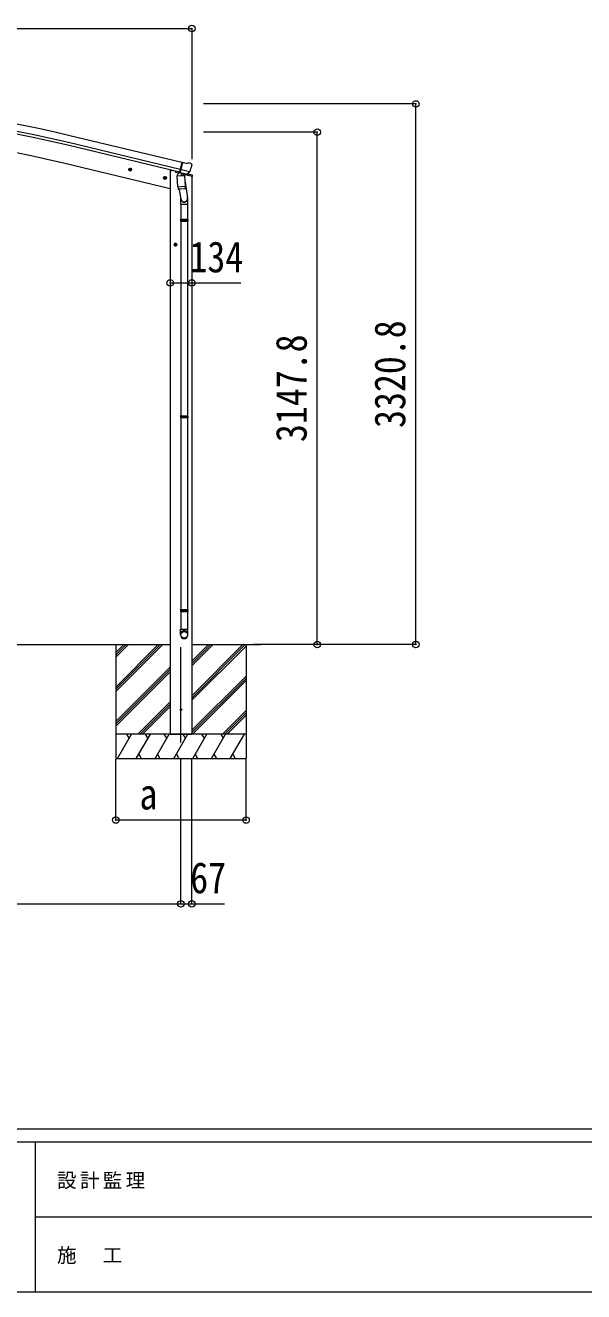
# Model space of a CAD drawing. Units: millimetres at full size, sheet at 1:40. Extents: x -11181 to 11305, y -7804 to 7716.
# Drawn here: x -4596 to -1165, y -7804 to -25 of the extents above; entities that cross this region are included whole.
import ezdxf
from ezdxf.enums import TextEntityAlignment as Align

# ---------------------------------------------------------------- set-up
doc = ezdxf.new("R2010")
doc.units = ezdxf.units.MM
doc.header["$LTSCALE"] = 40
doc.header["$PDMODE"] = 32
doc.header["$PDSIZE"] = 40
for name, color, linetype, lineweight in [('0-0_0', 7, 'Continuous', 9), ('0-1_本体', 4, 'Continuous', 9), ('0-2_部品', 7, 'Continuous', 9), ('0-8_PARTS2', 2, 'Continuous', 9), ('0-A_寸法', 6, 'Continuous', 9), ('F-0_240', 7, 'Continuous', 9)]:
    doc.layers.add(name, color=color, linetype=linetype, lineweight=lineweight)
doc.styles.add('ＭＳ ゴシック', font='')
doc.styles.get('ＭＳ ゴシック').set_extended_font_data('MS Gothic')

msp = doc.modelspace()

# ---------------------------------------------------------------- linework, layer by layer
at = {"layer": '0-0_0'}
for p, q in [((-8238.87, -3828.4), (-3706.85, -3828.4)), ((-4039.85, -3828.4), (-4039.85, -4528.4)), ((-4039.85, -4089.13), (-3779.12, -3828.4)), ((-4039.85, -4103.27), (-3764.98, -3828.4)), ((-4039.85, -4117.41), (-3750.83, -3828.4)), ((-4039.85, -3905.28), (-3962.97, -3828.4)), ((-4039.85, -3891.14), (-3977.11, -3828.4)), ((-4039.85, -3877), (-3991.25, -3828.4)), ((-3572.85, -3828.4), (-3151.69, -3828.4)), ((-3572.85, -4142.63), (-3258.62, -3828.4)), ((-3572.85, -4156.77), (-3244.48, -3828.4)), ((-3572.85, -3958.78), (-3442.47, -3828.4)), ((-3572.85, -3944.64), (-3456.61, -3828.4)), ((-3572.85, -3930.5), (-3470.75, -3828.4)), ((-3572.85, -4170.91), (-3239.85, -3837.91)), ((-3239.85, -3828.4), (-3239.85, -4528.4)), ((-4039.85, -4301.26), (-3706.85, -3968.26)), ((-4039.85, -4315.4), (-3706.85, -3982.4)), ((-4039.85, -4329.54), (-3706.85, -3996.55)), ((-3572.85, -4354.76), (-3239.85, -4021.76)), ((-3572.85, -4368.9), (-3239.85, -4035.9)), ((-3568.2, -4378.4), (-3239.85, -4050.04)), ((-3904.86, -4378.4), (-3706.85, -4180.39)), ((-3890.71, -4378.4), (-3706.85, -4194.53)), ((-3876.57, -4378.4), (-3706.85, -4208.68)), ((-3384.36, -4378.4), (-3239.85, -4233.89)), ((-3370.21, -4378.4), (-3239.85, -4248.03)), ((-3356.07, -4378.4), (-3239.85, -4262.18)), ((-3239.85, -4378.4), (-4039.85, -4378.4)), ((-4029.56, -4528.4), (-3942.96, -4378.4)), ((-3957.96, -4404.38), (-3972.96, -4378.4)), ((-3914.09, -4528.4), (-3827.49, -4378.4)), ((-3842.49, -4404.38), (-3857.49, -4378.4)), ((-3798.62, -4528.4), (-3712.02, -4378.4)), ((-3727.02, -4404.38), (-3742.02, -4378.4)), ((-3706.85, -4378.4), (-3572.85, -4378.4)), ((-3683.15, -4528.4), (-3596.55, -4378.4)), ((-3611.55, -4404.38), (-3626.55, -4378.4)), ((-3567.68, -4528.4), (-3481.08, -4378.4)), ((-3496.08, -4404.38), (-3511.08, -4378.4)), ((-3452.21, -4528.4), (-3365.61, -4378.4)), ((-3395.61, -4378.4), (-3380.61, -4404.38)), ((-3336.74, -4528.4), (-3250.14, -4378.4)), ((-3899.09, -4502.42), (-3884.09, -4528.4)), ((-3783.62, -4502.42), (-3768.62, -4528.4)), ((-3668.15, -4502.42), (-3653.15, -4528.4)), ((-3552.68, -4502.42), (-3537.68, -4528.4)), ((-3437.21, -4502.42), (-3422.21, -4528.4)), ((-3321.74, -4502.42), (-3306.74, -4528.4)), ((-4039.85, -4528.4), (-3239.85, -4528.4))]:
    msp.add_line(p, q, dxfattribs=at)
at = {"layer": '0-1_本体'}
for p, q in [((-3647.79, -926.49), (-4335.7, -761.33)), ((-3643.86, -910.12), (-4331.78, -744.97)), ((-3633.78, -868.15), (-4321.7, -702.99)), ((-3706.85, -1028.52), (-4362.08, -871.21)), ((-3706.85, -915.4), (-3693.97, -915.4)), ((-3706.85, -915.4), (-3706.85, -4378.4)), ((-3644.53, -927.27), (-3647.79, -926.49)), ((-3630.53, -868.93), (-3644.53, -927.27)), ((-3630.53, -868.93), (-3633.78, -868.15)), ((-3572.85, -951.68), (-3572.85, -4378.4))]:
    msp.add_line(p, q, dxfattribs=at)
for radius in [7073, 7029.83, 7013, 6900]:
    msp.add_arc((-5972.86, -7580.56), radius, 76.5, 103.5, dxfattribs=at)
at = {"layer": '0-2_部品'}
for p, q in [((-3961.33, -908.3), (-3941.88, -912.97)), ((-3953.73, -903.44), (-3958.9, -908.88)), ((-3953.94, -920.36), (-3949.27, -900.91)), ((-3946.44, -905.19), (-3953.73, -903.44)), ((-3949.47, -917.83), (-3944.3, -912.39)), ((-3944.3, -912.39), (-3946.44, -905.19)), ((-3674.93, -919.97), (-3674.93, -923.23)), ((-3652.87, -932.47), (-3671.1, -928.09)), ((-3649.12, -928.15), (-3662.43, -943.46)), ((-3648.17, -928.08), (-3649.12, -928.15)), ((-3645.09, -930.55), (-3646.62, -930.18)), ((-3608.39, -939.36), (-3645.09, -930.55)), ((-3586.46, -924.36), (-3643.97, -910.55)), ((-3639.14, -932.37), (-3638.12, -946.98)), ((-3607.46, -872.74), (-3633.39, -866.51)), ((-3607.46, -872.74), (-3594.2, -870.04)), ((-3603.31, -939.27), (-3586.93, -924.78)), ((-3579.72, -873.23), (-3592.9, -870.06)), ((-3576.62, -875.48), (-3572.77, -881.77)), ((-3572.4, -884.05), (-3572.68, -885.2)), ((-3747.41, -959.66), (-3727.96, -964.33)), ((-3739.81, -954.8), (-3744.98, -960.24)), ((-3740.02, -971.72), (-3735.35, -952.27)), ((-3732.52, -956.55), (-3739.81, -954.8)), ((-3735.55, -969.19), (-3730.38, -963.75)), ((-3730.38, -963.75), (-3732.52, -956.55)), ((-3663.53, -949.91), (-3617.85, -946.72)), ((-3658.86, -1016.75), (-3663.53, -949.91)), ((-3662.43, -943.46), (-3661.99, -949.81)), ((-3610.93, -941.37), (-3636.74, -947.81)), ((-3619.62, -943.54), (-3619.39, -946.83)), ((-3617.85, -946.72), (-3613.17, -1013.56)), ((-3614.9, -988.79), (-3598.99, -1084.96)), ((-3606.02, -939.84), (-3613.54, -938.03)), ((-3570.38, -952.27), (-3613.31, -941.96)), ((-3610.22, -939.59), (-3610.17, -940.33)), ((-3606.86, -939.73), (-3608.39, -939.36)), ((-3599.61, -936), (-3572.68, -942.46)), ((-3570.38, -945.38), (-3570.38, -952.27)), ((-3658.86, -1016.75), (-3613.17, -1013.56)), ((-3658.85, -1016.75), (-3657.96, -1029.45)), ((-3614.16, -1028.16), (-3655.85, -1031.08)), ((-3650.42, -1030.7), (-3639.69, -1094.28)), ((-3642.84, -1087.46), (-3642.84, -1122.12)), ((-3612.31, -1026.02), (-3613.18, -1013.56)), ((-3612.71, -1027.38), (-3612.71, -1027.38)), ((-3596.84, -1122.12), (-3596.84, -1087.77)), ((-3642.84, -1122.12), (-3596.84, -1122.12)), ((-3640.84, -1122.12), (-3640.84, -1216.12)), ((-3598.84, -1122.12), (-3598.84, -1216.12)), ((-3642.84, -1218.12), (-3641.84, -1216.12)), ((-3642.84, -1218.12), (-3596.84, -1218.12)), ((-3642.84, -1218.12), (-3642.84, -1226.12)), ((-3642.84, -1226.12), (-3596.84, -1226.12)), ((-3642.84, -1226.12), (-3641.84, -1228.12)), ((-3641.84, -1216.12), (-3597.84, -1216.12)), ((-3641.84, -1228.12), (-3597.84, -1228.12)), ((-3640.84, -1228.12), (-3640.84, -2422.46)), ((-3598.84, -1228.12), (-3598.84, -2422.46)), ((-3596.84, -1218.12), (-3597.84, -1216.12)), ((-3683.05, -1371.99), (-3663.05, -1371.99)), ((-3676.8, -1365.49), (-3680.55, -1371.99)), ((-3669.3, -1365.49), (-3676.8, -1365.49)), ((-3673.05, -1381.99), (-3673.05, -1361.99)), ((-3665.54, -1371.99), (-3669.3, -1365.49)), ((-3669.3, -1378.49), (-3665.54, -1371.99)), ((-3642.84, -2424.46), (-3641.84, -2422.46)), ((-3642.84, -2424.46), (-3596.84, -2424.46)), ((-3642.84, -2424.46), (-3642.84, -2432.46)), ((-3642.84, -2432.46), (-3596.84, -2432.46)), ((-3642.84, -2432.46), (-3641.84, -2434.46)), ((-3641.84, -2422.46), (-3597.84, -2422.46)), ((-3641.84, -2434.46), (-3597.84, -2434.46)), ((-3640.84, -2434.46), (-3640.84, -3612.5)), ((-3598.84, -2434.46), (-3598.84, -3612.5)), ((-3596.84, -2424.46), (-3597.84, -2422.46)), ((-3642.84, -3614.5), (-3641.84, -3612.5)), ((-3642.84, -3614.5), (-3596.84, -3614.5)), ((-3642.84, -3614.5), (-3642.84, -3622.5)), ((-3642.84, -3622.5), (-3596.84, -3622.5)), ((-3642.84, -3622.5), (-3641.84, -3624.5)), ((-3641.84, -3612.5), (-3597.84, -3612.5)), ((-3641.84, -3624.5), (-3597.84, -3624.5)), ((-3640.84, -3624.5), (-3640.84, -3734.5)), ((-3598.84, -3624.5), (-3598.84, -3734.5)), ((-3596.84, -3614.5), (-3597.84, -3612.5)), ((-3642.84, -3768.64), (-3642.84, -3734.5)), ((-3642.84, -3734.5), (-3596.84, -3734.5)), ((-3596.84, -3768.64), (-3596.84, -3734.5))]:
    msp.add_line(p, q, dxfattribs=at)
for points in [[(-3958.9, -908.88), (-3956.77, -916.08), (-3949.47, -917.83)], [(-3638.82, -931.96), (-3648.54, -929.63), (-3633.39, -866.51)], [(-3638.82, -931.96), (-3638.59, -932.11), (-3613.82, -938.06), (-3613.54, -938.03)], [(-3586.19, -923.78), (-3586.77, -924.63), (-3586.93, -924.78)], [(-3744.98, -960.24), (-3742.85, -967.44), (-3735.55, -969.19)], [(-3596.84, -1218.12), (-3596.84, -1226.12), (-3597.84, -1228.12)], [(-3680.55, -1371.99), (-3676.8, -1378.49), (-3669.3, -1378.49)], [(-3596.84, -2424.46), (-3596.84, -2432.46), (-3597.84, -2434.46)], [(-3596.84, -3614.5), (-3596.84, -3622.5), (-3597.84, -3624.5)]]:
    msp.add_lwpolyline(points, dxfattribs=at)
for centre, radius in [((-3951.6, -910.64), 8.5), ((-3951.6, -910.64), 7.7), ((-3951.6, -910.64), 6.5), ((-3737.68, -961.99), 8.5), ((-3737.68, -961.99), 7.7), ((-3737.68, -961.99), 6.5), ((-3673.05, -1371.99), 8.5), ((-3673.05, -1371.99), 7.7), ((-3673.05, -1371.99), 6.5)]:
    msp.add_circle(centre, radius, dxfattribs=at)
at = {"layer": '0-2_部品', "color": 4}
msp.add_circle((-3639.85, -4228.4), 5, dxfattribs=at)
at = {"layer": '0-2_部品'}
for centre, radius, start, end in [((-3669.93, -923.23), 5, 180, 256.5), ((-3646.5, -929.7), 0.5, 221.23754, 256.5), ((-3639.74, -932.46), 0.604, 7.79405, 79.40158), ((-3593.6, -872.98), 3, 76.5, 101.5), ((-3769.49, -837.95), 202.4, 334.90875, 346.5), ((-3580.89, -878.09), 5, 31.5, 76.5), ((-3637.09, -946.84), 1.03, 188.03431, 289.96103), ((-3611.17, -940.4), 1, 284, 4), ((-3609.73, -939.56), 0.5, 76.5, 184), ((-3606.74, -939.24), 0.5, 256.5, 291.76246), ((-3573.38, -945.38), 3, 0, 76.5), ((-3655.99, -1029.08), 2, 190.53157, 274), ((-3614.29, -1026.16), 2, 274, 322.59038), ((-3614.25, -1026.19), 1.95, 322.52234, 4.95983), ((-3626.84, -1087.77), 30, 0, 2.54858)]:
    msp.add_arc(centre, radius, start, end, dxfattribs=at)
for centre, major_axis, ratio, start_param, end_param in [((-3575.32, -883.34), (1.57, -2.57), 0.99628, 0.7835347, 1.5707963), ((-3605.32, -936.91), (0.73, -2.92), 0.997631, 5.8041905, 5.8929484), ((-3605.35, -936.79), (-2.63, 3.16), 0.650902, 2.1145521, 2.1873627), ((-3605.3, -937.01), (0.73, -2.92), 0.997631, 5.965759, 6.7621801), ((-3619.84, -1087.46), (-23, 0), 0.996195, 6.0000678, 10.0103449), ((-3619.84, -1087.46), (-21, 0), 0.996195, 0.3319459, 3.3482706), ((-3619.84, -3766.89), (23, 0), 0.996195, 6.2831853, 9.424778), ((-3619.84, -3768.64), (23, 0), 0.996195, 6.2831853, 9.424778), ((-3619.84, -3768.64), (0, -23.43), 0.981806, 4.712389, 7.8539816)]:
    msp.add_ellipse(centre, major_axis=major_axis, ratio=ratio, start_param=start_param, end_param=end_param, dxfattribs=at)
msp.add_ellipse((-3619.84, -3768.64), major_axis=(-21, 0), ratio=0.996195, dxfattribs=at)
at = {"layer": '0-8_PARTS2', "color": 6}
msp.add_line((-8373.37, -44.52), (-3572.35, -44.52), dxfattribs=at)
at = {"layer": '0-8_PARTS2'}
msp.add_line((-3639.85, -4429.34), (-3639.85, -3845.39), dxfattribs=at)
at = {"layer": '0-A_寸法'}
for p, q in [((-3572.35, -44.52), (-3572.35, -846.85)), ((-2195.77, -507.56), (-3502.2, -507.56)), ((-2195.77, -3828.4), (-2195.77, -507.56)), ((-2801.75, -680.56), (-3502.2, -680.56)), ((-2801.75, -3828.4), (-2801.75, -680.56)), ((-3706.85, -1607.15), (-3572.85, -1607.15)), ((-3572.85, -1607.15), (-3272.85, -1607.15)), ((-2801.75, -3828.4), (-3195.99, -3828.4)), ((-2195.77, -3828.4), (-2801.75, -3828.4)), ((-4039.85, -4906.3), (-4039.85, -4531.89)), ((-3639.85, -5421.29), (-3639.85, -4531.89)), ((-3572.85, -5421.29), (-3572.85, -4531.89)), ((-3239.85, -4906.3), (-3239.85, -4531.89)), ((-3239.85, -4906.3), (-4039.85, -4906.3)), ((-8305.87, -5421.29), (-3639.85, -5421.29)), ((-3639.85, -5421.29), (-3572.85, -5421.29)), ((-3572.85, -5421.29), (-3372.85, -5421.29))]:
    msp.add_line(p, q, dxfattribs=at)
for p in [(-3572.35, -44.52), (-2195.77, -507.56), (-2801.75, -680.56), (-3706.85, -1607.15), (-3572.85, -1607.15), (-2801.75, -3828.4), (-2195.77, -3828.4), (-4039.85, -4906.3), (-3239.85, -4906.3), (-3639.85, -5421.29), (-3572.85, -5421.29)]:
    msp.add_point(p, dxfattribs=at)
at = {"layer": 'F-0_240', "color": 5}
for p, q in [((-11180.61, -6803.54), (10739.39, -6803.54)), ((-11180.61, -6883.54), (7183.72, -6883.54)), ((-4536.28, -6883.54), (-4536.28, -7803.54)), ((-4536.28, -7343.54), (3663.72, -7343.54)), ((-11180.61, -7803.54), (10739.39, -7803.54))]:
    msp.add_line(p, q, dxfattribs=at)

# ---------------------------------------------------------------- texts
at = {"layer": '0-A_寸法', "color": 7, "style": 'ＭＳ ゴシック', "width": 0.85}
for s, p in [('134', (-3587.85, -1599.15)), ('a', (-3894.85, -4898.3)), ('67', (-3582.85, -5413.29))]:
    msp.add_text(s, height=190.6, dxfattribs=at).set_placement(p, align=Align.BOTTOM_LEFT)
for s, p in [('3320.8', (-2203.77, -2497.98)), ('3147.8', (-2809.75, -2584.48))]:
    msp.add_text(s, height=190.6, rotation=90, dxfattribs=at).set_placement(p, align=Align.BOTTOM_LEFT)
at = {"layer": 'F-0_240', "char_height": 87.98, "attachment_point": 7, "style": 'ＭＳ ゴシック'}
for s, insert in [('\\T1.17;設計監理', (-4401.18, -7173.54)), ('\\T1.17;施\u3000工', (-4401.18, -7633.54))]:
    msp.add_mtext(s, dxfattribs=dict(at, insert=insert))

doc.saveas('drawing.dxf')
